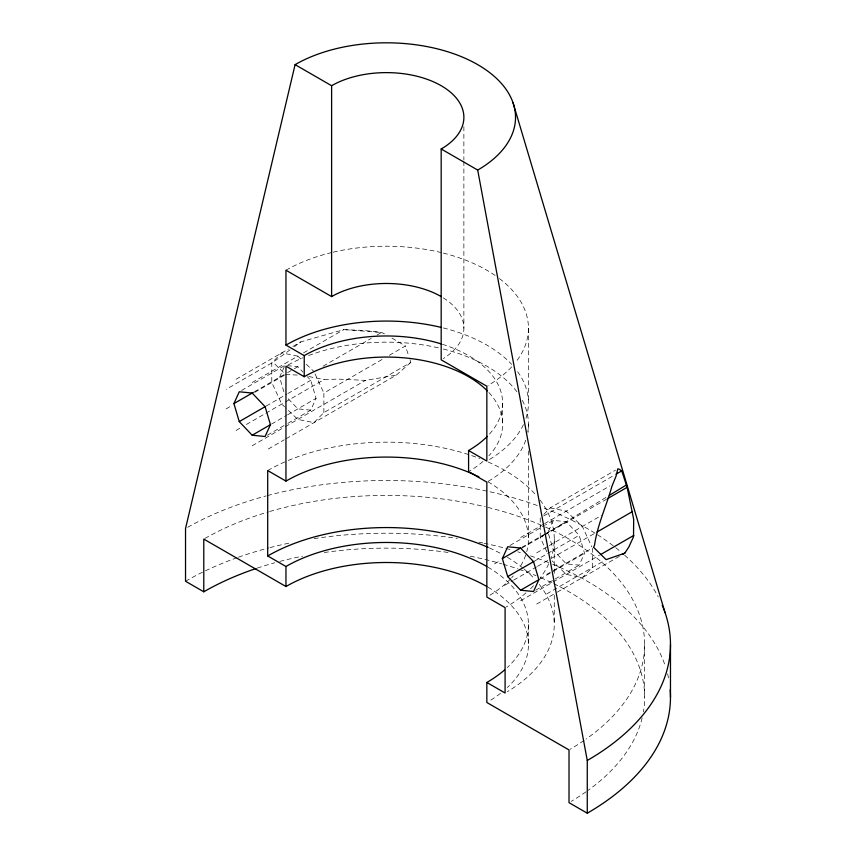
<?xml version="1.0" encoding="UTF-8"?>
<svg xmlns="http://www.w3.org/2000/svg" width="856" height="856" viewBox="0 0 856 856"><rect width="100%" height="100%" fill="white"/><g stroke="black" fill="none" stroke-linecap="round" stroke-linejoin="round"><path stroke-width="0.64" stroke-dasharray="4.28 3.21" d="M284.385 366.603L279.57 377.239L284.567 394.038M287.916 423.324L310.739 410.152L316.089 398.329L310.739 380.332L307.304 376.694M553.361 520.405L548.011 532.229L553.361 550.226L566.276 563.858L579.18 565.131L584.53 553.308L579.18 535.31L566.276 521.679L553.361 520.405L545.368 525.017M410.035 359.862L410.805 362.409L323.878 412.603L313.927 422.671L297.835 419.419L285.519 407.691M543.838 514.296L550.173 507.886L615.496 470.169M410.805 362.409L396.339 375.099L285.401 439.139M384.462 333.851L381.551 332.449L363.736 330.427L343.705 329.667L300.852 341.865L294.314 346.755M290.056 349.869L273.032 362.249L226.123 389.33M546.856 551.874L540.222 537.504L543.624 535.428M544.758 534.733L608.252 496.02M236.074 379.262L288.483 349.002M292.977 346.402L300.852 341.865M252.178 382.514L297.835 356.16L302.564 360.665M303.57 352.843L343.705 329.667M241.553 390.464L284.92 365.416L297.835 366.7L302.992 372.146M254.457 391.738L286.418 373.291M287.562 372.627L293.266 369.332M294.411 368.679L297.835 366.7M226.123 408.879L231.837 405.584M254.66 392.401L284.406 375.228M323.097 366.197L371.237 338.409M376.972 335.092L381.551 332.449L345.92 329.763M266.227 406.033L286.771 394.167M287.916 393.514L310.739 380.332M236.074 430.44L241.788 427.144M246.346 424.501L324.135 379.593L338.174 379.101L365.416 380.396L396.339 375.099M323.878 412.603L323.878 393.054L383.584 358.589M389.32 355.272L405.391 345.995L408.772 356.085M271.577 424.03L286.418 415.46M287.562 414.807L316.089 398.329M267.372 435.19L286.771 423.988M252.178 445.773L284.139 427.326M285.273 426.663L365.416 380.396M268.281 449.026L284.256 439.802M543.667 515.965L613.698 475.529M520.619 537.493L543.442 524.321M544.587 523.658L609.847 485.973M509.983 545.443L544.223 525.67M521.764 547.38L545.732 533.545M546.866 532.881L566.276 521.679M494.565 563.858L500.279 560.562M521.957 548.043L543.656 535.524M544.79 534.861L606.562 499.198M536.723 552.837L548.129 546.246M549.274 545.582L601.49 515.43M534.668 561.012L579.18 535.31M504.516 585.418L512.509 580.807M513.643 580.143L536.477 566.972M537.611 566.308L547.883 560.38M551.317 558.401L595.947 532.635M546.674 574.387L552.377 571.102M553.522 570.438L592.32 548.033L592.32 567.582L582.369 577.65L566.276 574.397L552.067 560.862M540.018 579.009L584.53 553.308M535.813 590.169L554.078 579.63M555.212 578.966L579.18 565.131M520.619 600.752L599.489 555.212M546.674 593.936L604.957 560.295M536.723 604.015L556.122 592.812M557.267 592.149L621.338 555.148M310.739 410.152L297.835 408.868L287.498 397.965M297.31 375.035L285.562 374.564L273.032 362.249M308.791 376.512L324.135 379.593M297.835 356.16L281.731 352.897L271.78 362.965L271.78 382.514L281.731 404.075L284.567 406.782M550.173 507.886L566.276 511.139L582.369 526.472L591.774 546.834M391.984 338.088L405.391 345.995M306.352 364.271L313.927 371.493M315.04 373.89L323.878 393.054M644.654 644.515L644.654 697.223M554.26 539.077L554.26 575.104M554.26 595.123L554.26 624.473M540.222 517.955L540.222 537.504M528.441 328.212L528.441 403.069M528.441 424.159L528.441 432.173M528.441 450.887L528.441 539.077M528.441 624.473L528.441 644.515M502.611 403.069L502.611 424.159M463.877 126.688L463.877 160.061M463.877 161.388L463.877 328.212M187.721 527.285A284.074 164.01 0 0 1 266.205 495.902M267.468 495.56A284.074 164.01 0 0 1 538.071 505.832M544.223 508.143A284.074 164.01 0 0 1 596.332 534.016M597.435 534.722A284.074 164.01 0 0 1 620.643 551.724M624.645 555.18A284.074 164.01 0 0 1 658.243 596.9M443.29 297.856A77.479 44.726 0 0 1 443.29 358.578M185.527 581.256A284.074 164.01 0 0 1 237.219 557.652M238.471 557.202A284.074 164.01 0 0 1 268.741 547.947M270.004 547.615A284.074 164.01 0 0 1 290.066 542.929M314.152 538.606A284.074 164.01 0 0 1 457.35 538.413M478.964 542.169A284.074 164.01 0 0 1 482.731 542.929M483.972 543.196A284.074 164.01 0 0 1 512.883 550.365M517.848 551.831A284.074 164.01 0 0 1 520.309 552.58M530.549 555.897A284.074 164.01 0 0 1 551.467 563.74M552.655 564.243A284.074 164.01 0 0 1 665.016 665.23M667.562 673.779A284.074 164.01 0 0 1 668.654 678.69M499.433 278.564A142.043 82.005 0 0 1 515.537 362.366M511.663 366.871A142.043 82.005 0 0 1 487.92 385.564M285.958 270.229A142.043 82.005 0 0 1 332.042 252.456M333.209 252.178A142.043 82.005 0 0 1 440.754 252.456M443.322 253.076A142.043 82.005 0 0 1 495.207 275.504M487.92 481.725A142.043 82.005 0 0 1 526.75 551.681M525.712 555.073A142.043 82.005 0 0 1 519.795 567.25M513.268 575.949A142.043 82.005 0 0 1 511.663 577.736M510.839 578.624A142.043 82.005 0 0 1 489.001 595.787M522.321 400.351A142.043 82.005 0 0 1 527.756 432.194M525.712 440.155A142.043 82.005 0 0 1 487.92 481.511M288.172 364.924A142.043 82.005 0 0 1 302.906 357.808M308.642 355.529A142.043 82.005 0 0 1 440.754 348.392M443.322 349.023A142.043 82.005 0 0 1 516.949 391.845M540.05 500.043A167.862 96.921 0 0 1 551.039 557.984M548.717 563.783A167.862 96.921 0 0 1 540.05 578.11M533.566 585.697A167.862 96.921 0 0 1 529.907 589.356M525.969 592.919A167.862 96.921 0 0 1 506.249 606.936M267.703 470.554A167.862 96.921 0 0 1 287.006 460.977M288.215 460.464A167.862 96.921 0 0 1 479.66 458.495M488.188 462.015A167.862 96.921 0 0 1 536.134 495.271M539.301 584.477A167.862 96.921 0 0 1 507.405 691.648M489.375 547.947A167.862 96.921 0 0 1 501.873 554.142M507.405 557.31A167.862 96.921 0 0 1 523.166 568.288M524.118 569.069A167.862 96.921 0 0 1 534.444 578.795M487.92 567.132A142.043 82.005 0 0 1 507.319 667.498M517.623 371.686A142.043 82.005 0 0 1 525.712 419.065M523.423 424.672A142.043 82.005 0 0 1 487.92 460.421M443.322 327.934A142.043 82.005 0 0 1 511.663 364.41M442.434 344.294A116.213 67.1 0 0 1 488.894 434.698M487.92 587.163A142.043 82.005 0 0 1 507.319 687.529M500.482 693.36A142.043 82.005 0 0 1 489.001 701.225M545.582 527.103A258.255 149.105 0 0 1 586.028 739.103M584.006 740.504A258.255 149.105 0 0 1 570.128 749.289M204.905 538.435A258.255 149.105 0 0 1 268.399 511.888M269.651 511.514A258.255 149.105 0 0 1 485.224 506.763M487.824 507.394A258.255 149.105 0 0 1 540.842 525.006M488.894 392.53A116.213 67.1 0 0 1 488.894 455.788M483.03 461.438A116.213 67.1 0 0 1 469.719 470.928M642.16 717.895A258.255 149.105 0 0 1 588.158 790.302M586.028 791.811A258.255 149.105 0 0 1 571.23 801.355M257.271 568.095A258.255 149.105 0 0 1 274.712 562.788M279.816 561.418A258.255 149.105 0 0 1 302.543 556.207M324.296 552.505A258.255 149.105 0 0 1 448.501 552.505M470.254 556.207A258.255 149.105 0 0 1 501.884 563.869M503.146 564.232A258.255 149.105 0 0 1 517.955 568.919M519.164 569.336A258.255 149.105 0 0 1 536.017 575.692M540.842 577.725A258.255 149.105 0 0 1 552.666 583.139M553.875 583.728A258.255 149.105 0 0 1 643.412 711.839"/><path stroke-width="1.28" d="M504.494 670.034A142.043 82.005 0 0 1 486.839 682.467L486.839 702.498L569.015 749.942L569.015 802.661L587.27 813.2L587.27 760.481L477.702 170.066A129.128 74.547 0 0 0 477.702 64.639A129.128 74.547 0 0 0 295.095 64.639L185.527 528.537L185.527 581.256L203.781 591.796A258.255 149.105 0 0 1 256.051 568.512M624.784 553.169L606.102 559.631L593.582 547.305L594.524 545.165C597.531 524.482 606.358 506.131 611.933 486.272L616.074 476.107L617.797 468.842L618.888 469.024L621.734 470.896L627.148 487.31L633.675 519.292L633.526 536.765L628.86 546.931L624.784 553.169L622.494 554.495M233.913 403.604L239.263 391.781L252.178 393.054L265.093 406.686L270.442 424.683L265.093 436.507L252.178 435.233L239.263 421.601L233.913 403.604L253.323 392.401M502.354 558.583L507.704 546.759L520.619 548.043L533.534 561.675L538.884 579.673L533.534 591.496L520.619 590.212L507.704 576.58L502.354 558.583L520.619 548.043M609.386 495.335L626.399 484.967M239.263 421.601L265.521 406.44M252.178 435.233L270.442 424.683M615.988 474.203L621.734 470.896M607.707 498.545L627.148 487.31M507.704 576.58L533.951 561.429M597.092 531.972L632.573 511.481M520.619 590.212L538.884 579.673M600.634 554.56L633.857 535.375M295.095 64.639L331.614 85.718A77.479 44.726 0 0 1 441.182 85.718A77.479 44.726 0 0 1 441.182 148.976L441.182 359.841L486.839 386.206L486.839 461.063L468.574 450.513A116.213 67.1 0 0 0 487.31 436.346M441.182 148.976L477.702 170.066M441.182 296.583A77.479 44.726 0 0 0 331.614 296.583L285.958 270.229L285.958 345.086L304.222 355.625A116.213 67.1 0 0 1 441.182 343.898M487.31 390.882A116.213 67.1 0 0 0 304.222 376.715L285.958 366.175L285.958 481.093A142.043 82.005 0 0 1 475.422 475.176M285.958 481.093L267.703 470.554L267.703 555.951L285.958 566.49A142.043 82.005 0 0 1 486.839 566.49M486.839 682.467L505.094 693.007L505.094 607.61L486.839 597.06L486.839 482.142L468.574 471.603L468.574 450.513M486.839 586.52A142.043 82.005 0 0 0 285.958 586.52L203.781 539.077L203.781 591.796M513.044 102.806L665.016 612.511M670.473 644.515L670.473 697.223M331.614 85.718L331.614 296.583M304.222 355.625L304.222 376.715M285.958 566.49L285.958 586.52M662.223 605.256A284.074 164.01 0 0 1 587.27 760.481M670.184 689.797A284.074 164.01 0 0 1 587.27 813.2M476.503 475.69A142.043 82.005 0 0 1 478.879 476.835M267.703 555.951A167.862 96.921 0 0 1 488.188 547.412M285.958 345.086A142.043 82.005 0 0 1 440.754 327.313"/></g></svg>
